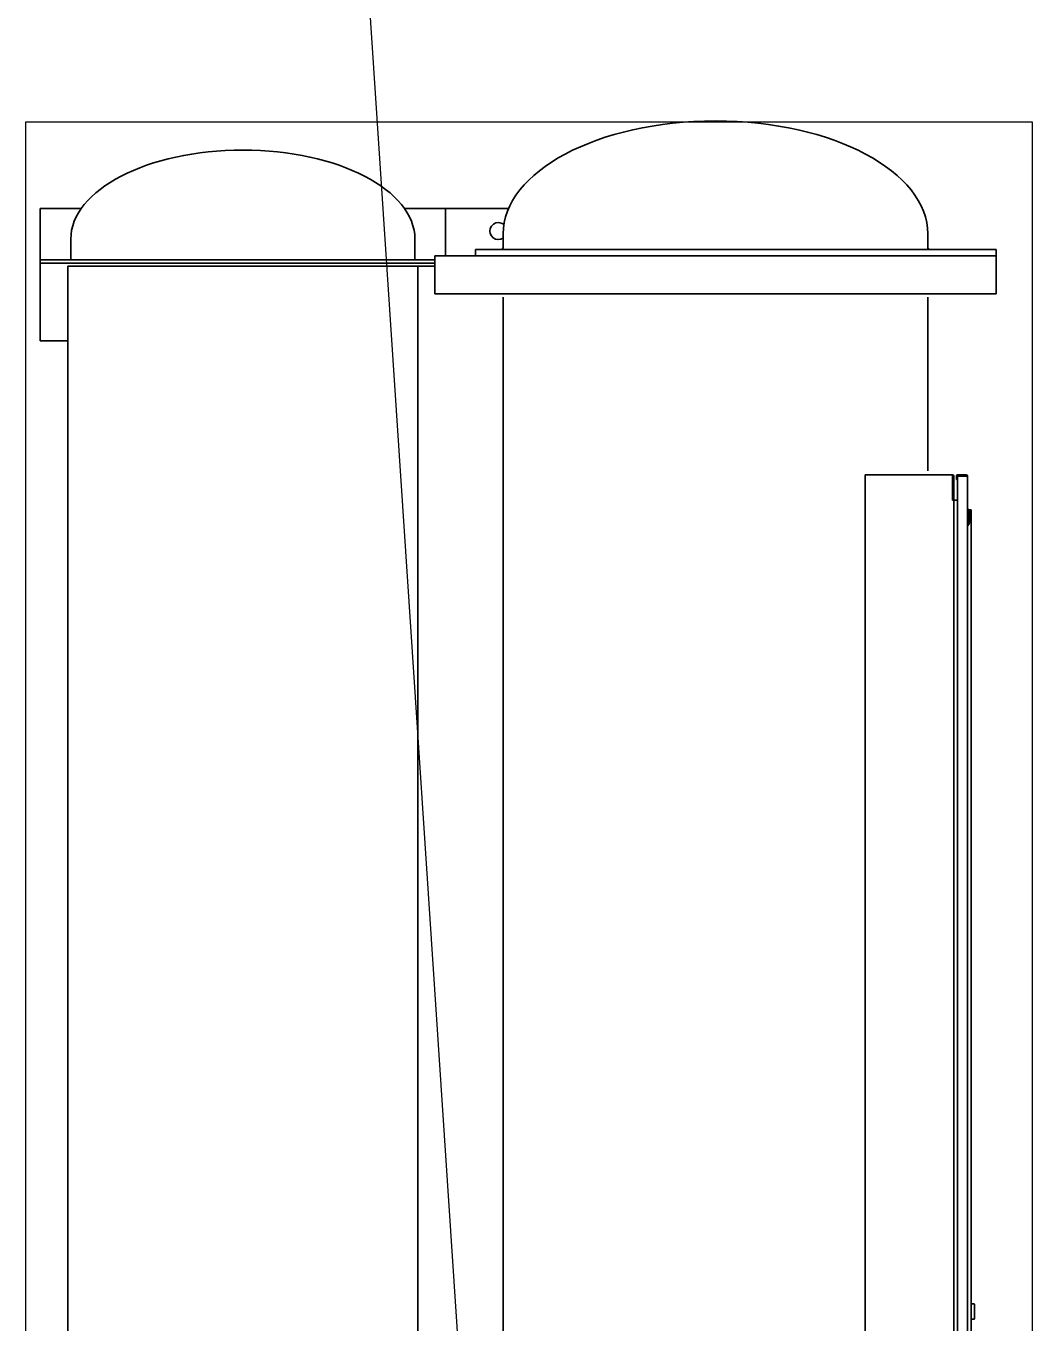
# Model space of a CAD drawing. Header units: millimetres. Extents: x -1040173 to 349982, y -145921 to 298175.
# Drawn here: x -562645.9 to -562580.6, y 250635.8 to 250720.1 of the extents above; entities that cross this region are included whole.
import ezdxf
from ezdxf.enums import TextEntityAlignment as Align

# ---------------------------------------------------------------- set-up
doc = ezdxf.new("R2010")
doc.units = ezdxf.units.MM
doc.header["$LTSCALE"] = 500
doc.header["$MEASUREMENT"] = 0
doc.layers.get('0').update_dxf_attribs({"color": 255, "linetype": 'CONTINUOUS'})
for name, color, linetype in [('H-DIMS-FANS', 7, 'CONTINUOUS'), ('H-EQUP-CHI', 3, 'CONTINUOUS'), ('H-EQUP-DIMS', 7, 'CONTINUOUS')]:
    doc.layers.add(name, color=color, linetype=linetype)
doc.styles.add('TH-STYLE1', font='Stfangso_0.ttf', dxfattribs={"width": 0.7})

# ---------------------------------------------------------------- blocks, each defined once
blk = doc.blocks.new('螺杆式冷水机组')
at = {"layer": 'H-DIMS-FANS'}
blk.add_line((-564.4, 8545.2), (0, 0), dxfattribs=at)
at = {"layer": 'H-EQUP-CHI'}
for p, q in [((-763, -1001.5), (-763, 3486.5)), ((-763, 3486.5), (763, 3486.5)), ((763, 3486.5), (763, -1001.5))]:
    blk.add_line(p, q, dxfattribs=at)
at = {"layer": 'H-EQUP-CHI', "linetype": 'Continuous', "lineweight": 35}
for p, q in [((-741.2, 3355.1), (-741.2, 3277.2)), ((-679.1, 3355.1), (-741.2, 3355.1)), ((-126.8, 3355.1), (-189, 3355.1)), ((-126.8, 3283.7), (-126.8, 3355.1)), ((-126.8, 3355.1), (-31.3, 3355.1)), ((-695.1, 3308.6), (-695.1, 3277.2)), ((-173, 3308.6), (-173, 3277.2)), ((-39.3, 3316.6), (-39.3, 3295.7)), ((604.8, 3295.7), (604.8, 3316.6)), ((-81.1, 3293.3), (-81.1, 3283.7)), ((708.5, 3293.3), (-81.1, 3293.3)), ((708.5, 3293.3), (708.5, 3225.8)), ((-741.6, 3277.2), (-741.6, 3267.6)), ((-142.9, 3277.2), (-741.6, 3277.2)), ((-142.9, 3272.4), (-741.6, 3272.4)), ((-741.2, 3267.6), (-741.2, 3154.4)), ((-699.5, 3267.6), (-699.5, 1599.7)), ((-699.5, 3267.6), (-142.9, 3267.6)), ((-168.6, 3267.6), (-168.6, 1617.4)), ((-142.9, 3283.7), (-142.9, 3225.8)), ((-142.9, 3283.7), (-82.7, 3283.7)), ((-82.7, 3283.7), (708.5, 3283.7)), ((708.5, 3225.8), (-142.9, 3225.8)), ((-39.3, 3221), (-39.3, 1622)), ((604.8, 2957.4), (604.8, 3221)), ((-741.2, 3154.4), (-699.5, 3154.4)), ((510.1, 1234.1), (510.1, 2951.2)), ((510.1, 2951.2), (511.9, 2951.2)), ((511.9, 2951.2), (642.4, 2951.2)), ((642.4, 2951.2), (642.4, 2912.6)), ((642.6, 2912.6), (642.6, 2949.4)), ((644.2, 2912.8), (644.2, 2949.4)), ((648.2, 2949.3), (648.2, 2944.3)), ((648.2, 2944.3), (649.8, 2944.3)), ((649.8, 2949.3), (649.8, 2944.3)), ((649.9, 2949.3), (649.9, 1237.5)), ((663.3, 2949.3), (649.9, 2949.3)), ((663.3, 2951.2), (650, 2951.2)), ((663.3, 2949.5), (650, 2949.5)), ((663.3, 2949.3), (665.1, 2949.3)), ((665.1, 2949.3), (665.1, 1237.5)), ((665.1, 2949.3), (665.1, 2949.3)), ((644.2, 2912.6), (642.4, 2912.6)), ((642.6, 2912.8), (644.2, 2912.8)), ((644.2, 1272.6), (644.2, 2912.6)), ((644.4, 2912.6), (644.2, 2912.6)), ((644.4, 2912.6), (649.9, 2912.6)), ((666.3, 2899.7), (665.1, 2899.7)), ((666.3, 2874), (666.3, 2899.7)), ((667.5, 2898.1), (666.3, 2898.1)), ((669.5, 2896.1), (667.5, 2898.1)), ((667.5, 2875.7), (667.5, 2898.1)), ((670.7, 2897.9), (667.7, 2897.9)), ((669.5, 2896.1), (669.5, 2877.7)), ((670.7, 2897.9), (670.7, 1518.2)), ((674.7, 1693.9), (670.7, 1693.9)), ((675.5, 1693.1), (675.5, 1692.2)), ((675.7, 1692.8), (675.5, 1692.8)), ((675.7, 1692.8), (675.7, 1692)), ((675.5, 1692.2), (675.5, 1671)), ((675.7, 1692), (675.7, 1671.2)), ((670.7, 1670.2), (674.7, 1670.2)), ((675.5, 1671.2), (675.7, 1671.2))]:
    blk.add_line(p, q, dxfattribs=at)
for centre, radius, start, end in [((-46.5, 3321), 12.9, 90, 304.2289), ((-46.5, 3321), 12.9, 48.8105, 90), ((-41.7, 3295.7), 2.41, 270, 0), ((607.3, 3295.7), 2.41, 180, 270), ((642.4, 2949.4), 1.81, 0, 90), ((642.4, 2949.4), 0.201, 0, 90), ((650, 2949.3), 1.81, 90, 180), ((650, 2949.3), 0.201, 90, 180), ((663.3, 2949.3), 1.81, 0, 90), ((663.3, 2949.3), 0.201, 0, 90), ((644.4, 2912.8), 0.201, 180, 270), ((674.7, 1693.1), 0.803, 0, 90), ((674.7, 1671), 0.803, 270, 0)]:
    blk.add_arc(centre, radius, start, end, dxfattribs=at)
for centre, major_axis, ratio in [((282.8, 3316.6), (-322.1, 0), 0.532419), ((-434, 3308.6), (-261, 0), 0.518462)]:
    blk.add_ellipse(centre, major_axis=major_axis, ratio=ratio, start_param=3.141593, end_param=6.283185, dxfattribs=at)
at = {"layer": 'H-EQUP-DIMS', "style": 'TH-STYLE1', "width": 0.73491}
blk.add_attdef('设备符号', text='', height=250, dxfattribs=at).set_placement((-1156.7, 8555.7), (-768.3, 8555.7), align=Align.FIT)
at = {"layer": 'H-EQUP-DIMS', "style": 'TH-STYLE1', "width": 0.55}
blk.add_attdef('楼层-编号', text='', height=250, dxfattribs=at).set_placement((-964.4, 8545.2), align=Align.TOP_CENTER)

msp = doc.modelspace()

# ---------------------------------------------------------------- block references
at = {"xscale": 0.04280316589318105, "yscale": 0.04280316589318105, "zscale": 0.04280316589318105}
msp.add_blockref('螺杆式冷水机组', (-562613.289, 250564.585), dxfattribs=at)

doc.saveas('drawing.dxf')
